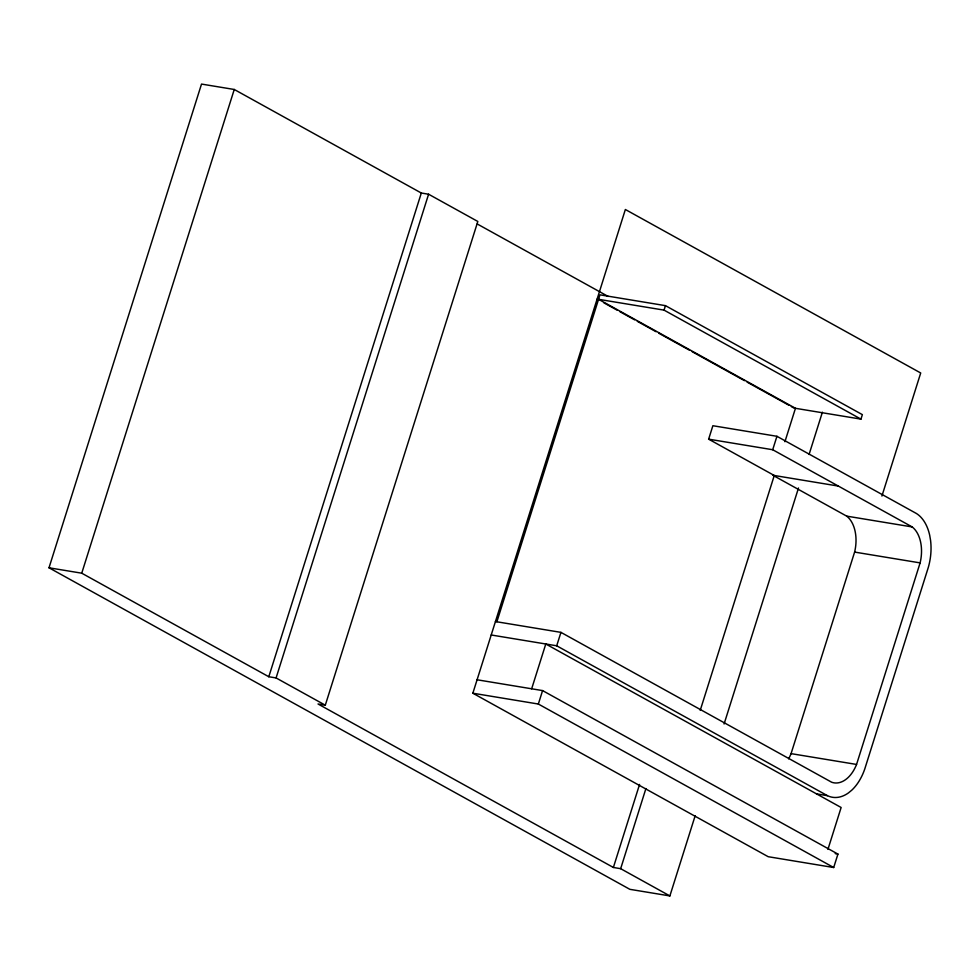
<?xml version="1.0" encoding="UTF-8"?>
<svg xmlns="http://www.w3.org/2000/svg" width="980" height="980" viewBox="0 0 980 980"><rect width="100%" height="100%" fill="white"/><g stroke="black" fill="none" stroke-linecap="round" stroke-linejoin="round"><path stroke-width="1.47" d="M669.879 895.928L629.858 889.326L49 567.788L201.513 84.072L234.257 89.474L421.314 193.023L428.591 194.224L477.824 221.468L325.299 705.183L318.022 703.983L613.382 867.471L620.659 868.684L669.879 895.928L695.151 815.789M325.299 705.183L276.078 677.939L268.802 676.739L81.744 573.19L234.257 89.474M268.802 676.739L421.314 193.023M276.078 677.939L428.591 194.224M477.089 679.777L542.577 690.594L837.937 854.082L833.698 867.52L768.198 856.704L472.85 693.215L625.363 209.5L920.71 372.988L881.914 496.052M496.872 621.798L599.968 294.833L665.457 305.65L862.363 414.638L860.955 419.122L794.02 408.072L791.338 406.59M531.662 688.793L545.787 643.995L841.134 807.495L827.929 849.391M833.698 867.52L538.351 704.032L542.577 690.594M700.222 710.365L774.274 475.496L708.638 439.163L712.877 425.724L776.932 436.296L916.41 513.495A44.566 28.224 -80.6 0 1 929.689 535.227L930.559 540.311A44.566 28.224 -80.6 0 1 928.305 567.432L864.764 768.982A44.566 28.224 -80.6 0 1 851.779 790.174L848.435 792.918A44.566 28.224 -80.6 0 1 827.439 795.674L556.701 645.795L560.94 632.37L495.439 621.553M860.955 419.122L664.048 310.121L665.457 305.65M613.382 867.471L639.56 784.429M620.659 868.684L645.918 788.545M560.94 632.37L831.677 782.236A32.169 20.372 -80.6 0 0 856.557 764.437L920.11 562.888A32.169 20.372 -80.6 0 0 912.172 526.934L772.706 449.734L776.932 436.296M784.919 441.723L795.454 408.305L598.56 299.317M724.085 724L798.504 487.979M809.076 454.463L822.392 412.213M788.606 758.839A32.169 20.372 -80.6 0 0 791.068 753.632L854.609 552.083A32.169 20.372 -80.6 0 0 846.671 516.129L774.163 475.986M597.126 299.084L664.048 310.121M708.638 439.163L772.706 449.734M772.84 475.251L838.329 486.068M846.671 516.129L912.172 526.934M854.609 552.083L920.11 562.888M491.213 634.991L556.701 645.795M49 567.788L81.744 573.19M472.85 693.215L538.351 704.032M791.068 753.632L856.557 764.437M816.524 793.861L827.439 795.674M835.205 853.629L837.937 854.082M477.223 223.967L608.2 296.462M603.815 302.783L617.216 310.195M619.887 311.689L634.624 319.835M637.306 321.318L656.061 331.705M658.732 333.188L689.54 350.24M692.223 351.722L744.457 380.644M747.14 382.127L788.667 405.108"/></g></svg>
